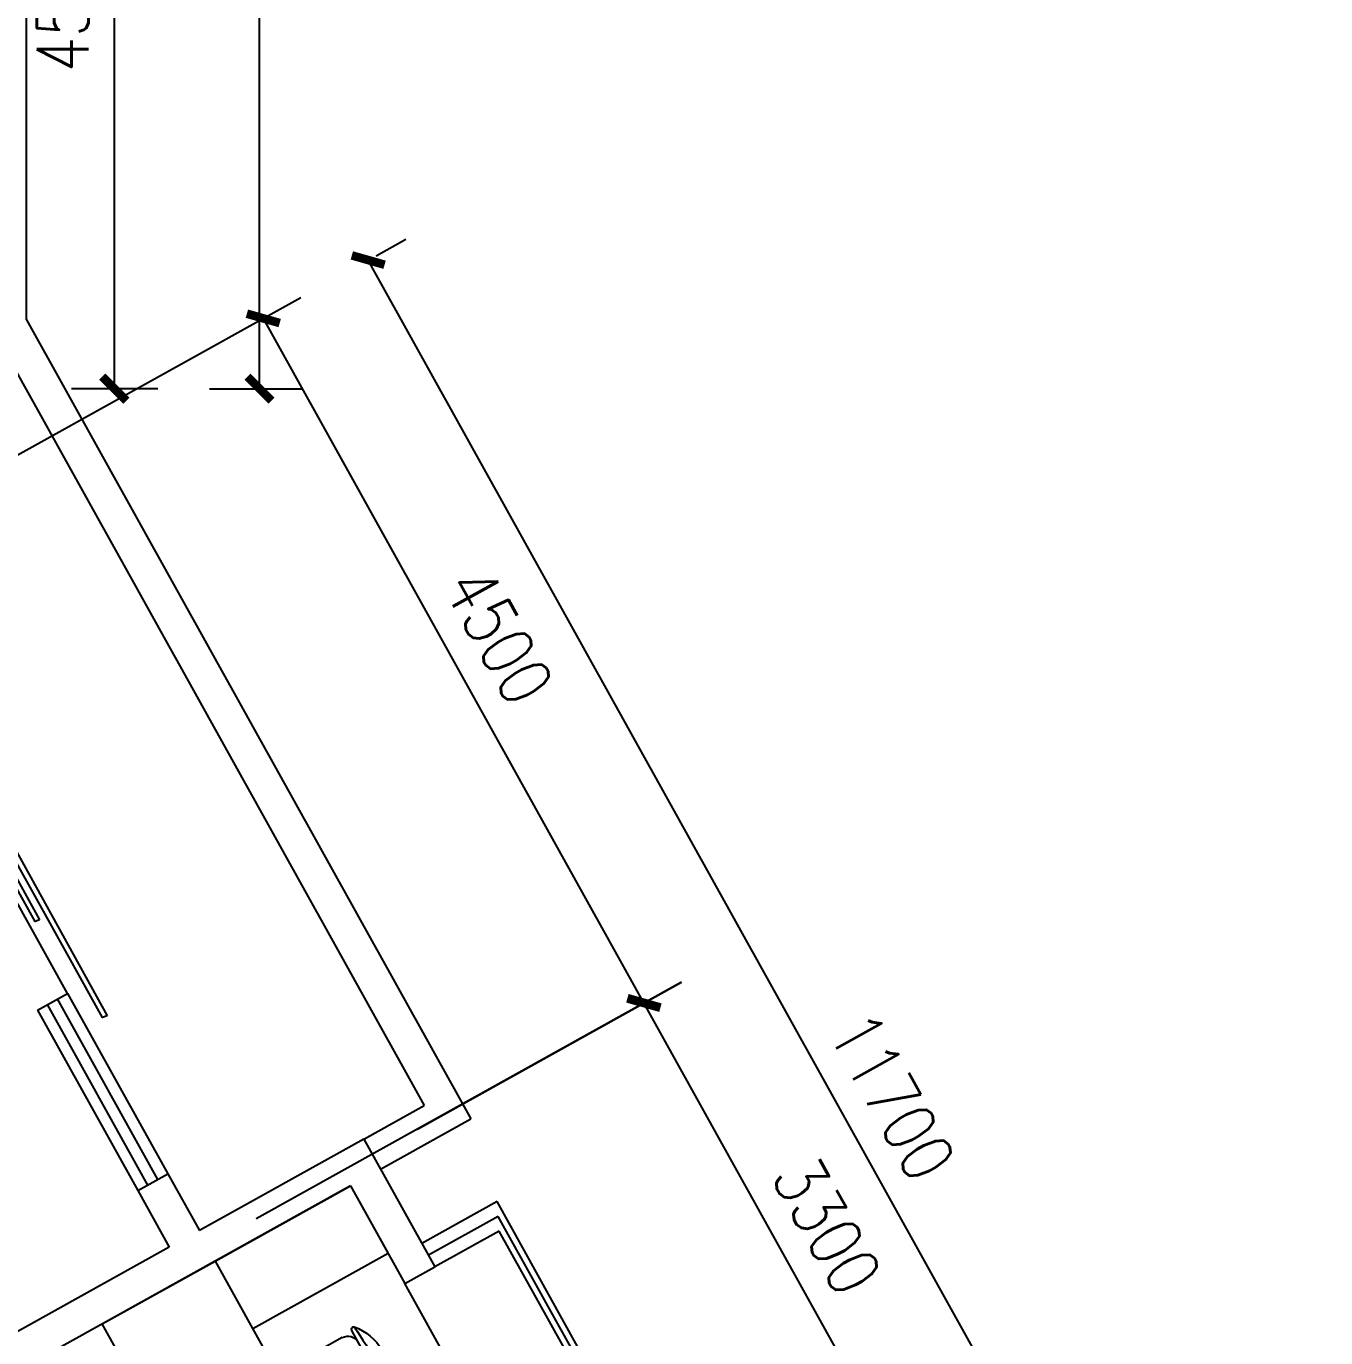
# Model space of a CAD drawing. Header units: millimetres. Extents: x 964 to 43707, y 588 to 33751.
# Drawn here: x 35938 to 43488, y 13825 to 21447 of the extents above; entities that cross this region are included whole.
import ezdxf
from ezdxf.enums import TextEntityAlignment as Align

# ---------------------------------------------------------------- set-up
doc = ezdxf.new("R2010")
doc.units = ezdxf.units.MM
for name, color, linetype in [('1', 7, 'Continuous'), ('AXIS', 3, 'Continuous'), ('PUB_WINDW', 7, 'Continuous'), ('WALL', 255, 'Continuous'), ('WINDOW', 2, 'Continuous')]:
    doc.layers.add(name, color=color, linetype=linetype)
doc.styles.add('_XY', font='txt.shx', dxfattribs={"width": 0.8, "bigfont": 'XY.shx'})
doc.styles.add('DIM_FONT', font='SIMPLEX', dxfattribs={"width": 0.8})
doc.styles.add('SIMPLEX', font='SIMPLEX.SHX')
doc.styles.get("Standard").update_dxf_attribs({"font": 'arial.ttf'})
doc.dimstyles.new('NORMAL', dxfattribs={"dimscale": 2, "dimtxt": 300, "dimasz": 1, "dimexe": 250, "dimexo": 300, "dimgap": 0.09, "dimtad": 1, "dimtoh": 1, "dimdec": 0, "dimzin": 0, "dimdsep": 46, "dimtxsty": 'DIM_FONT', "dimcen": 0.09, "dimadec": 0, "dimazin": 0, "dimtfac": 1, "dimtdec": 0, "dimtix": 1, "dimtofl": 0, "dimtmove": 2, "dimatfit": 3, "dimfxl": 1, "dimtolj": 1, "dimtzin": 0, "dimarcsym": 0})

# ---------------------------------------------------------------- blocks, each defined once
blk = doc.blocks.new('_DIMX')
at = {"const_width": 50}
blk.add_lwpolyline([(-70, -70), (70, 70)], dxfattribs=at)
blk = doc.blocks.new('*D54')
at = {"color": 0, "linetype": 'ByBlock', "transparency": 16777216}
for p, q in [((441369.6, 110647.9), (441542, 110743.7)), ((446887.1, 100612.9), (441324, 110621.4)), ((446933.7, 100637.6), (447106.1, 100733.5))]:
    blk.add_line(p, q, dxfattribs=at)
at = {"layer": 'DEFPOINTS', "color": 0, "linetype": 'ByBlock', "transparency": 16777216}
for p in [(441323.5, 110622.3), (441107.4, 110502.1), (446671.4, 100491.9)]:
    blk.add_point(p, dxfattribs=at)
at = {"color": 0, "linetype": 'ByBlock', "transparency": 16777216}
for p, rotation in [((441323.5, 110622.3), 119.066923857386), ((446887.6, 100612), 299.066923857386)]:
    blk.add_blockref('_DIMX', p, dxfattribs=dict(at, rotation=rotation))
at = {"color": 7, "linetype": 'ByBlock', "transparency": 16777216, "insert": (444367.8, 105762.9), "char_height": 300, "attachment_point": 5, "rotation": 299.06692, "style": '_XY'}
blk.add_mtext('\\A1;11700', dxfattribs=at)
blk = doc.blocks.new('*D55')
at = {"color": 0, "linetype": 'ByBlock', "transparency": 16777216}
for p, q in [((440671.6, 105053.5), (443143.4, 106427.4)), ((444527.7, 103422.5), (442925.4, 106305.1)), ((442274.8, 102169.1), (444746.7, 103543))]:
    blk.add_line(p, q, dxfattribs=at)
at = {"layer": 'DEFPOINTS', "color": 0, "linetype": 'ByBlock', "transparency": 16777216}
for p in [(442924.9, 106306), (440409.3, 104907.7), (442012.6, 102023.3)]:
    blk.add_point(p, dxfattribs=at)
at = {"color": 0, "linetype": 'ByBlock', "transparency": 16777216}
for p, rotation in [((442924.9, 106306), 119.0669238573867), ((444528.2, 103421.6), 299.0669238573867)]:
    blk.add_blockref('_DIMX', p, dxfattribs=dict(at, rotation=rotation))
at = {"color": 7, "linetype": 'ByBlock', "transparency": 16777216, "insert": (443988.7, 105009.5), "char_height": 300, "attachment_point": 5, "rotation": 299.06692, "style": '_XY'}
blk.add_mtext('\\A1;3300', dxfattribs=at)
blk = doc.blocks.new('M_A14NPV')
for points in [[(0.6323, 0.2261), (0.6292, 0.2078), (-0.1643, 0.2078), (-0.1643, 0.2286)], [(0.1799, 0.1784), (0.1767, 0.1601), (-0.6168, 0.1601), (-0.6167, 0.1808)]]:
    blk.add_lwpolyline(points, close=True)
blk = doc.blocks.new('M_C36OAK')
for p, q in [((-446.7, 1650), (-446.7, 750)), ((3.3, 1650), (-446.7, 1650)), ((3.3, 750), (3.3, 1650)), ((-1018.8, 1347.2), (-919.6, 1347.2)), ((-1199.2, 1247.2), (-739.2, 1247.2)), ((-1194.2, 1179.7), (-1194.2, 954.7)), ((-744.2, 1179.7), (-744.2, 954.7)), ((-1126.7, 887.2), (-811.7, 887.2)), ((-1646.7, 750), (-1646.7, 0)), ((3.3, 750), (-1646.7, 750)), ((3.3, 0), (3.3, 750)), ((-1646.7, 0), (3.3, 0))]:
    blk.add_line(p, q)
for centre, radius, start, end in [((-1009, 1031.7), 315.6, 91.76514, 130.72654), ((-929.3, 1031.7), 315.6, 49.27346, 88.23486), ((-1208.4, 1263.3), 10, 130.72654, 202.66999), ((-1199.2, 1267.2), 20, 202.66999, 270), ((-969.2, -1430.7), 2712.7, 84.8023, 95.1977), ((-1126.7, 1179.7), 67.5, 90, 180), ((-811.7, 1179.7), 67.5, 0, 90), ((-739.2, 1267.2), 20, 270, 337.33001), ((-730, 1263.3), 10, 337.33001, 49.27346), ((-1126.7, 954.7), 67.5, 180, 270), ((-811.7, 954.7), 67.5, 270, 0)]:
    blk.add_arc(centre, radius, start, end)
at = {"width": 0.8, "flags": 9}
for tag in ['XSIZE', 'YSIZE']:
    blk.add_attdef(tag, (0, 0), '', height=0.5, dxfattribs=at)
blk = doc.blocks.new('_WBLK')
for p, q in [((-0.5, 0.5), (0.5, 0.5)), ((0.5, 0.1667), (-0.5, 0.1667)), ((0.5, -0.1667), (-0.5, -0.1667)), ((-0.5, -0.5), (0.5, -0.5))]:
    blk.add_line(p, q)
at = {"style": 'SIMPLEX', "flags": 9}
blk.add_attdef('A', text='', height=1, dxfattribs=at).set_placement((0, 1.5), align=Align.MIDDLE)
blk = doc.blocks.new('*D63')
at = {"color": 0, "linetype": 'ByBlock', "transparency": 16777216}
for p, q in [((440401.2, 121275), (440941.6, 121275)), ((440691.6, 109876), (440691.6, 121274)), ((440401.2, 109875), (440941.6, 109875))]:
    blk.add_line(p, q, dxfattribs=at)
at = {"layer": 'DEFPOINTS', "color": 0, "linetype": 'ByBlock', "transparency": 16777216}
for p in [(440101.2, 121275), (440691.6, 121275), (440101.2, 109875)]:
    blk.add_point(p, dxfattribs=at)
at = {"color": 0, "linetype": 'ByBlock', "transparency": 16777216}
for p, rotation in [((440691.6, 121275), 90), ((440691.6, 109875), 270)]:
    blk.add_blockref('_DIMX', p, dxfattribs=dict(at, rotation=rotation))
at = {"color": 7, "linetype": 'ByBlock', "transparency": 16777216, "insert": (440391.6, 115575), "char_height": 300, "attachment_point": 5, "rotation": 90, "style": '_XY'}
blk.add_mtext('\\A1;11400', dxfattribs=at)
blk = doc.blocks.new('*D65')
at = {"color": 0, "linetype": 'ByBlock', "transparency": 16777216}
for p, q in [((440101.2, 114375), (439598.9, 114375)), ((439848.9, 109876), (439848.9, 114374)), ((440101.2, 109875), (439598.9, 109875))]:
    blk.add_line(p, q, dxfattribs=at)
at = {"layer": 'DEFPOINTS', "color": 0, "linetype": 'ByBlock', "transparency": 16777216}
for p in [(439848.9, 114375), (440401.2, 114375), (440401.2, 109875)]:
    blk.add_point(p, dxfattribs=at)
at = {"color": 0, "linetype": 'ByBlock', "transparency": 16777216}
for p, rotation in [((439848.9, 114375), 90), ((439848.9, 109875), 270)]:
    blk.add_blockref('_DIMX', p, dxfattribs=dict(at, rotation=rotation))
at = {"color": 7, "linetype": 'ByBlock', "transparency": 16777216, "insert": (439548.9, 112125), "char_height": 300, "attachment_point": 5, "rotation": 90, "style": '_XY'}
blk.add_mtext('\\A1;4500', dxfattribs=at)
blk = doc.blocks.new('*D71')
at = {"color": 0, "linetype": 'ByBlock', "transparency": 16777216}
for p, q in [((439135.5, 109406.1), (440932.5, 110405)), ((442925.4, 106305.1), (440714.5, 110282.6)), ((441609.4, 105572.5), (443144.4, 106425.7))]:
    blk.add_line(p, q, dxfattribs=at)
at = {"layer": 'DEFPOINTS', "color": 0, "linetype": 'ByBlock', "transparency": 16777216}
for p in [(440714, 110283.5), (438873.3, 109260.4), (441347.2, 105426.7)]:
    blk.add_point(p, dxfattribs=at)
at = {"color": 0, "linetype": 'ByBlock', "transparency": 16777216}
for p, rotation in [((440714, 110283.5), 119.0669238573865), ((442925.9, 106304.2), 299.0669238573865)]:
    blk.add_blockref('_DIMX', p, dxfattribs=dict(at, rotation=rotation))
at = {"color": 7, "linetype": 'ByBlock', "transparency": 16777216, "insert": (442082.2, 108439.6), "char_height": 300, "attachment_point": 5, "rotation": 299.06692, "style": '_XY'}
blk.add_mtext('\\A1;4500', dxfattribs=at)
blk = doc.blocks.new('1T4F69')
at = {"layer": 'WALL'}
for p, q in [((35148.9, -18576.3), (35323.7, -18479.1)), ((35148.9, -18576.3), (35323.7, -18479.1)), ((37045.5, -19325.6), (36089.6, -19856.9)), ((37045.5, -19325.6), (37458.4, -20068.6)), ((35731.9, -19625.1), (35906.7, -19528)), ((35906.7, -19528), (36089.6, -19856.9)), ((36967.8, -19597.6), (34520.5, -20957.9)), ((35731.9, -19625.1), (35914.8, -19954.1)), ((36967.8, -19597.6), (37283.6, -20165.7)), ((35914.8, -19954.1), (34248.5, -20880.3)), ((37283.6, -20165.7), (37458.4, -20068.6))]:
    blk.add_line(p, q, dxfattribs=at)
at = {"layer": 'WINDOW'}
for p, q in [((35085.5, -14564.5), (35085.5, -10364.8)), ((34885.5, -14616.3), (37395.1, -19131.3)), ((35085.5, -14564.5), (37667.1, -19208.9)), ((35323.7, -18479.1), (34595, -17168)), ((37819.5, -19688.9), (37382.4, -19931.8)), ((38846, -21535.7), (37819.5, -19688.9)), ((37825.8, -19774.9), (37420.4, -20000.2)), ((38776.3, -21484.9), (37825.8, -19774.9)), ((37832.2, -19860.8), (37458.4, -20068.6)), ((38706.7, -21434.1), (37832.2, -19860.8)), ((38158.1, -21739), (37283.6, -20165.7))]:
    blk.add_line(p, q, dxfattribs=at)
at = {"layer": 'WINDOW', "extrusion": (0, 0, -1)}
for p, q in [((37045.5, -19325.6), (37395.1, -19131.3)), ((37142.6, -19500.4), (37667.1, -19208.9))]:
    blk.add_line(p, q, dxfattribs=at)
at = {"layer": '1', "xscale": -1, "rotation": 299.0669238573862}
blk.add_blockref('M_C36OAK', (35527.2, -20402.1), dxfattribs=at)
at = {"layer": 'WINDOW', "rotation": 299.0669238573861}
for name, p, xscale, yscale, zscale in [('M_A14NPV', (34796.5, -17945.8), 1500, 1500, 1500), ('_WBLK', (35527.8, -19052.1), 1200, 200.0000000000028, 1200)]:
    blk.add_blockref(name, p, dxfattribs=dict(at, xscale=xscale, yscale=yscale, zscale=zscale))
at = {"layer": 'AXIS'}
for p1, p2, distance, picture, middle in [((35848.1, -14964.7), (35848.1, -3564.7), -590.3, '*D63', (36138.5, -9264.7)), ((36148.1, -14964.8), (36148.1, -10464.8), 552.4, '*D65', (35295.7, -12714.8)), ((37759.5, -22816.4), (36156.2, -19932), -2878, '*D55', (39735.6, -19830.2))]:
    dim = blk.add_aligned_dim(p1=p1, p2=p2, distance=distance, dimstyle='NORMAL', override={"dimtxsty": '_XY'}, dxfattribs=at)
    dim.commit()
    dim.dimension.update_dxf_attribs({"geometry": picture, "text_midpoint": middle, "insert": (-404253.1, -124839.7)})
dim = blk.add_aligned_dim(p1=(42418.3, -24347.9), p2=(36854.2, -14337.6), distance=-247.3, text='11700', dimstyle='NORMAL', override={"dimtxsty": '_XY'}, dxfattribs=at)
dim.commit()
dim.dimension.update_dxf_attribs({"geometry": '*D54', "text_midpoint": (40114.7, -19076.8), "insert": (-404253.1, -124839.7)})
at = {"layer": 'WINDOW'}
dim = blk.add_linear_dim(base=(36460.9, -14556.2), p1=(37094.1, -19413), p2=(34620.2, -15579.4), angle=119.06692, text='4500', dimstyle='NORMAL', dxfattribs=at)
dim.commit()
dim.dimension.update_dxf_attribs({"geometry": '*D71', "text_midpoint": (37829.1, -16400.1), "insert": (-404253.1, -124839.7)})

msp = doc.modelspace()

# ---------------------------------------------------------------- block references
at = {"layer": 'PUB_WINDW'}
msp.add_blockref('1T4F69', (854.1, 34305.5), dxfattribs=at)

doc.saveas('drawing.dxf')
